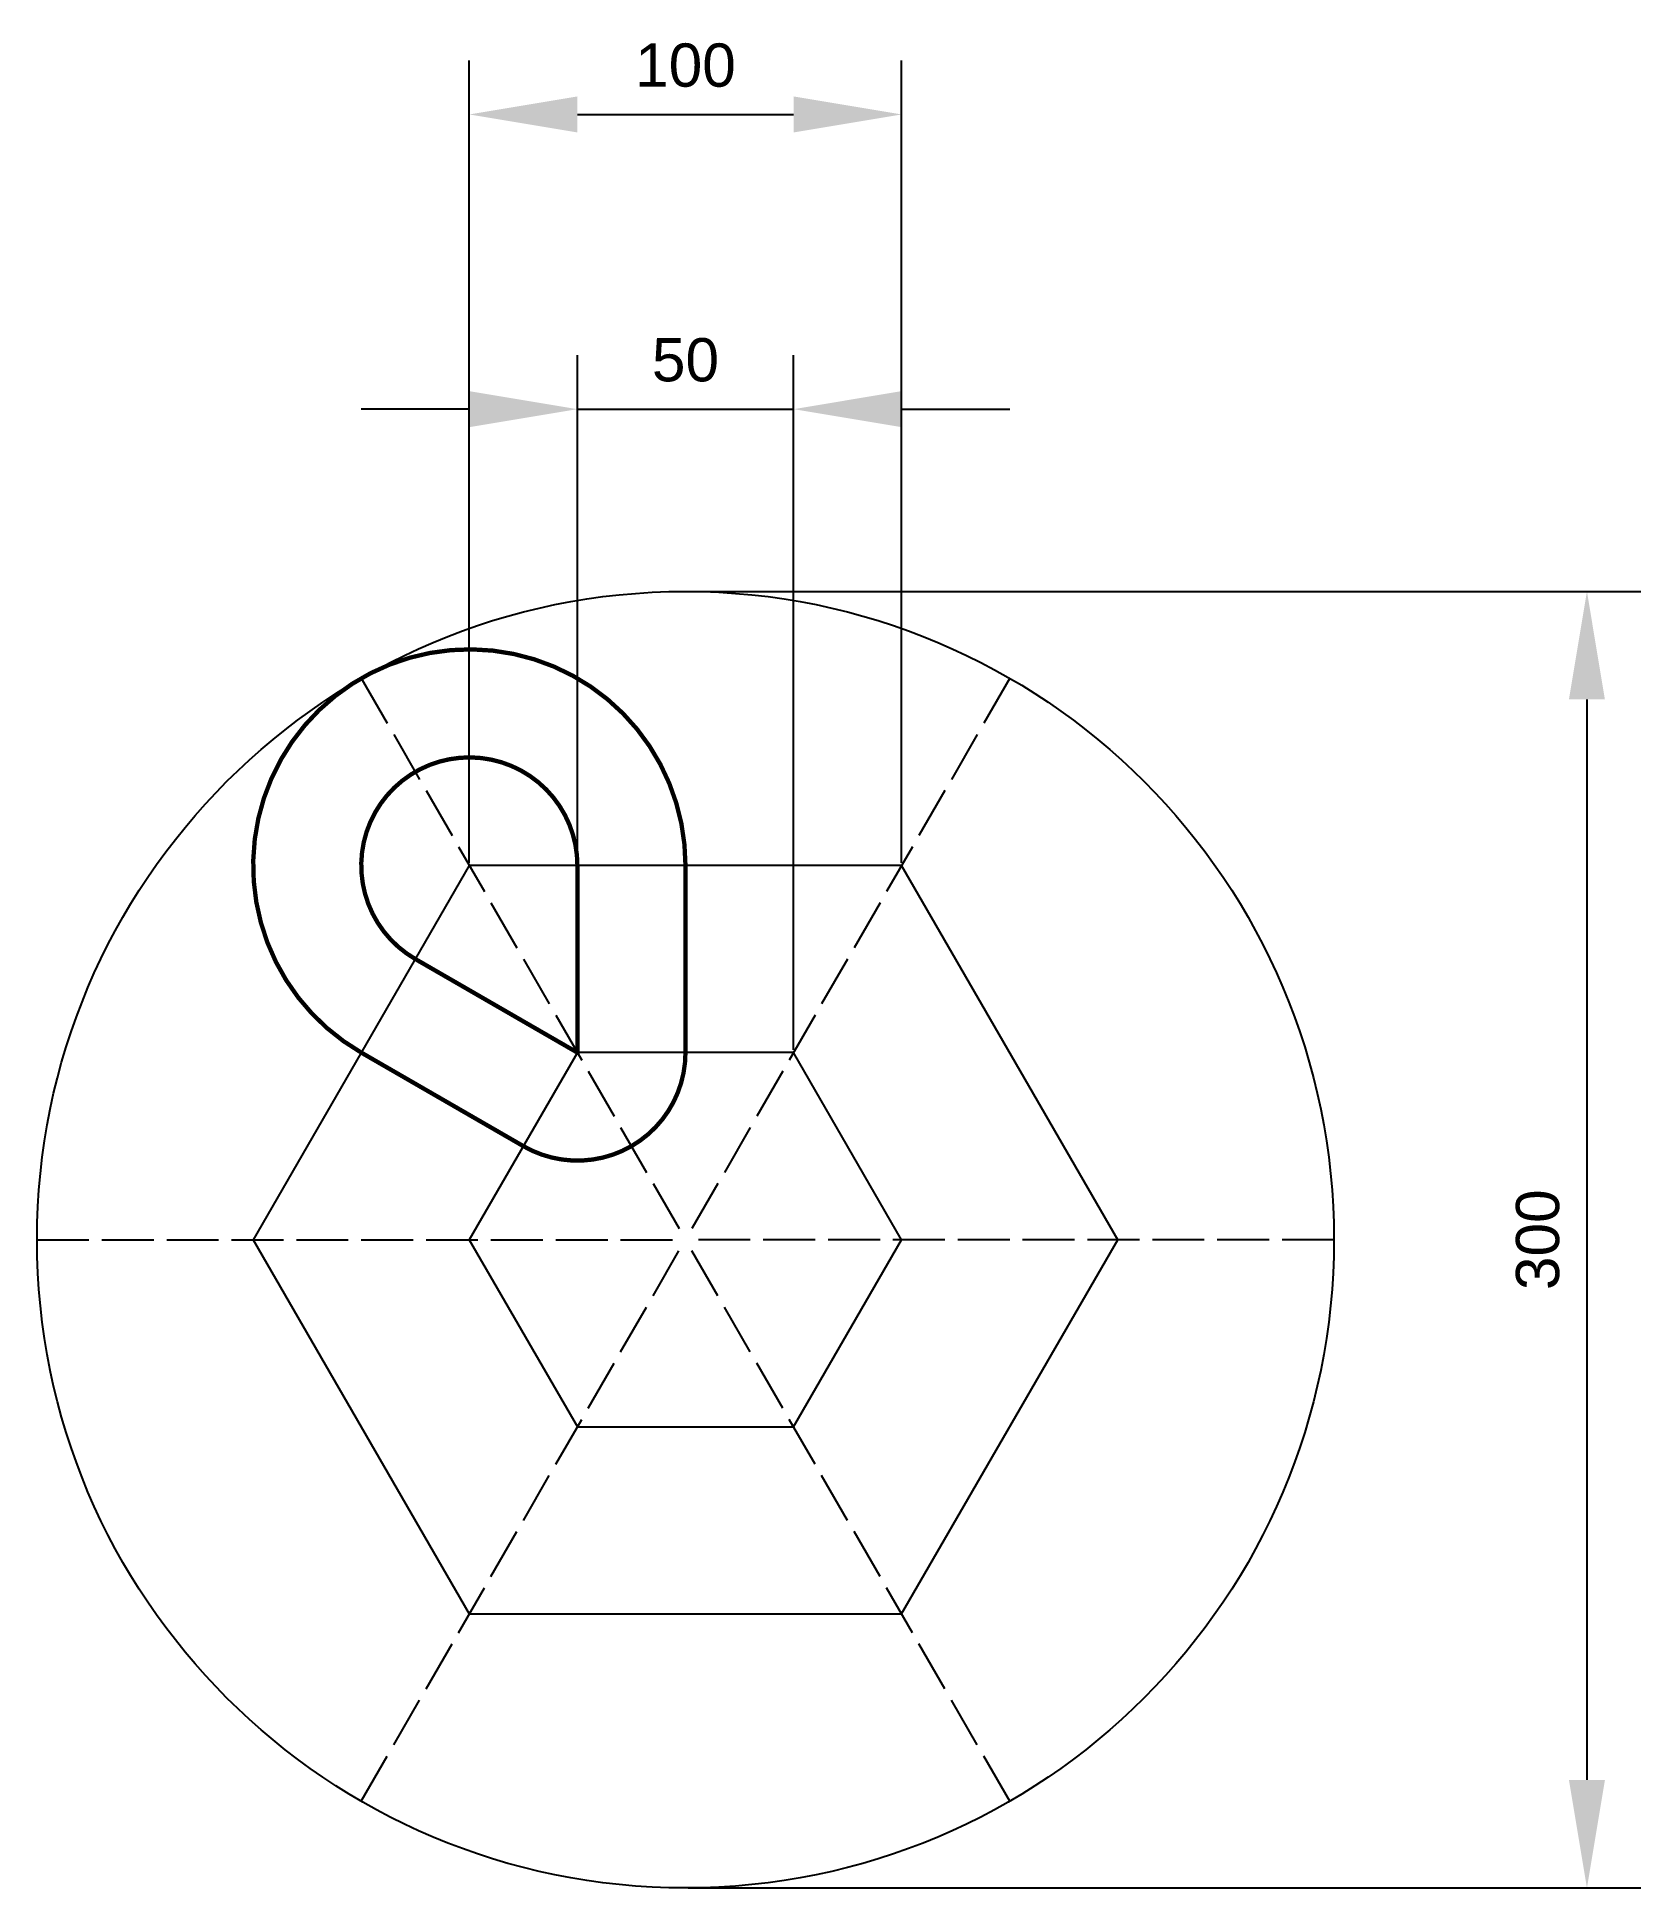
# Model space of a CAD drawing. Header units: millimetres. Extents: x 2848 to 3219, y 1162 to 1590.
import ezdxf

# ---------------------------------------------------------------- set-up
doc = ezdxf.new("R2010")
doc.units = ezdxf.units.MM
doc.linetypes.add('ACAD_ISO02W100', pattern=[15, 12, -3])
doc.layers.add('cotas', color=252, linetype='Continuous')
doc.layers.add('discontinua', color=253, linetype='ACAD_ISO02W100')
doc.styles.get("Standard").update_dxf_attribs({"font": 'arial.ttf'})
doc.dimstyles.new('ISO-25', dxfattribs={"dimtxt": 10, "dimasz": 25, "dimexe": 12.5, "dimexo": 0.625, "dimgap": 6.25, "dimtad": 1, "dimtxsty": 'Standard', "dimcen": 2.5, "dimadec": 0, "dimazin": 0, "dimtfac": 1, "dimtmove": 0, "dimatfit": 3, "dimfxl": 1, "dimarcsym": 0})

# ---------------------------------------------------------------- blocks, each defined once
blk = doc.blocks.new('*D3')
at = {"layer": 'cotas', "color": 0, "lineweight": -2, "transparency": 16777216}
for p, q in [((2948, 1398.75), (2948, 1584.39)), ((3048, 1398.75), (3048, 1584.39)), ((2973, 1571.89), (3023, 1571.89))]:
    blk.add_line(p, q, dxfattribs=at)
at = {"layer": 'cotas', "color": 0, "transparency": 16777216}
for points in [[(2973, 1576.06), (2973, 1567.72), (2948, 1571.89)], [(3023, 1576.06), (3023, 1567.72), (3048, 1571.89)]]:
    blk.add_solid(points, dxfattribs=at)
at = {"layer": 'Defpoints', "color": 0, "transparency": 16777216}
for p in [(3048, 1571.89), (2948, 1398.12), (3048, 1398.12)]:
    blk.add_point(p, dxfattribs=at)
at = {"layer": 'cotas', "color": 0, "transparency": 16777216, "insert": (2998, 1583.25), "char_height": 10, "attachment_point": 5}
blk.add_mtext('100', dxfattribs=at)
blk = doc.blocks.new('*D4')
at = {"layer": 'cotas', "color": 0, "lineweight": -2, "transparency": 16777216}
for p, q in [((2973, 1355.45), (2973, 1516.2)), ((3023, 1355.45), (3023, 1516.2)), ((2948, 1503.7), (2923, 1503.7)), ((2973, 1503.7), (3023, 1503.7)), ((3048, 1503.7), (3073, 1503.7))]:
    blk.add_line(p, q, dxfattribs=at)
at = {"layer": 'cotas', "color": 0, "transparency": 16777216}
for points in [[(2948, 1507.87), (2948, 1499.53), (2973, 1503.7)], [(3048, 1507.87), (3048, 1499.53), (3023, 1503.7)]]:
    blk.add_solid(points, dxfattribs=at)
at = {"layer": 'Defpoints', "color": 0, "transparency": 16777216}
for p in [(3023, 1503.7), (2973, 1354.82), (3023, 1354.82)]:
    blk.add_point(p, dxfattribs=at)
at = {"layer": 'cotas', "color": 0, "transparency": 16777216, "insert": (2998, 1515.06), "char_height": 10, "attachment_point": 5}
blk.add_mtext('50', dxfattribs=at)
blk = doc.blocks.new('*D5')
at = {"layer": 'cotas', "color": 0, "lineweight": -2, "transparency": 16777216}
for p, q in [((2998.62, 1461.52), (3219.03, 1461.52)), ((3206.53, 1436.52), (3206.53, 1186.52)), ((2998.62, 1161.52), (3219.03, 1161.52))]:
    blk.add_line(p, q, dxfattribs=at)
at = {"layer": 'cotas', "color": 0, "transparency": 16777216}
for points in [[(3202.36, 1436.52), (3210.69, 1436.52), (3206.53, 1461.52)], [(3202.36, 1186.52), (3210.69, 1186.52), (3206.53, 1161.52)]]:
    blk.add_solid(points, dxfattribs=at)
at = {"layer": 'Defpoints', "color": 0, "transparency": 16777216}
for p in [(2998, 1461.52), (2998, 1161.52), (3206.53, 1161.52)]:
    blk.add_point(p, dxfattribs=at)
at = {"layer": 'cotas', "color": 0, "transparency": 16777216, "insert": (3195.17, 1311.52), "char_height": 10, "attachment_point": 5, "rotation": 90}
blk.add_mtext('300', dxfattribs=at)
blk = doc.blocks.new('*U6')
at = {"layer": 'discontinua'}
blk.add_line((-37.5, 64.95), (37.5, -64.95), dxfattribs=at)
blk = doc.blocks.new('*U7')
at = {"color": 0, "linetype": 'ByBlock', "lineweight": -2, "transparency": 16777216}
blk.add_blockref('*U6', (2960.5, 1376.47), dxfattribs=at)
for p, rotation in [((3035.5, 1376.47), 299.9999999999999), ((2923, 1311.52), 60.00000000000001), ((3073, 1311.52), 240), ((2960.5, 1246.57), 120), ((3035.5, 1246.57), 180)]:
    blk.add_blockref('*U6', p, dxfattribs=dict(at, rotation=rotation))

msp = doc.modelspace()

# ---------------------------------------------------------------- linework, layer by layer
at = {"const_width": 1}
for points in [[(2922.999, 1354.821), (2960.499, 1333.171, 0.5773503), (2997.999, 1354.821), (2997.999, 1398.123, 1.7320508)], [(2935.499, 1376.472), (2972.999, 1354.821), (2972.999, 1398.123, 1.7320508)]]:
    msp.add_lwpolyline(points, format="xyb", close=True, dxfattribs=at)
at = {"layer": 'cotas'}
for points in [[(2947.999, 1398.123), (2897.999, 1311.52), (2947.999, 1224.918), (3047.999, 1224.918), (3097.999, 1311.52), (3047.999, 1398.123)], [(2972.999, 1354.821), (2947.999, 1311.52), (2972.999, 1268.219), (3022.999, 1268.219), (3047.999, 1311.52), (3022.999, 1354.821)]]:
    msp.add_lwpolyline(points, close=True, dxfattribs=at)
msp.add_circle((2997.999, 1311.52), 150, dxfattribs=at)

# ---------------------------------------------------------------- block references
msp.add_blockref('*U7', (0, 0))

# ---------------------------------------------------------------- dimensions: what is measured, and where the dimension line sits
for base, p1, p2, picture, middle in [((3047.999, 1571.891), (2947.999, 1398.123), (3047.999, 1398.123), '*D3', (2997.999, 1583.247)), ((3022.999, 1503.7), (2972.999, 1354.821), (3022.999, 1354.821), '*D4', (2997.999, 1515.055))]:
    dim = msp.add_linear_dim(base=base, p1=p1, p2=p2, dimstyle='ISO-25', dxfattribs=at)
    dim.commit()
    dim.dimension.update_dxf_attribs({"geometry": picture, "text_midpoint": middle})
dim = msp.add_linear_dim(base=(3206.528, 1161.52), p1=(2997.999, 1461.52), p2=(2997.999, 1161.52), angle=90, dimstyle='ISO-25', dxfattribs=at)
dim.commit()
dim.dimension.update_dxf_attribs({"geometry": '*D5', "text_midpoint": (3195.169, 1311.52)})

doc.saveas('drawing.dxf')
